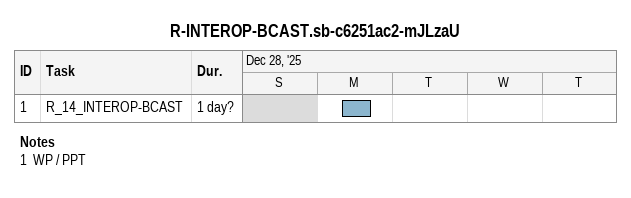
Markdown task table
R-INTEROP-BCAST.sb-c6251ac2-mJLzaU

| ID | Task | Duration | Start | Finish |
|---|---|---|---|---|
| 1 | R_14_INTEROP-BCAST | 1d? | 2025-12-29 | 2025-12-29 |

Notes
- 1: WP / PPT
